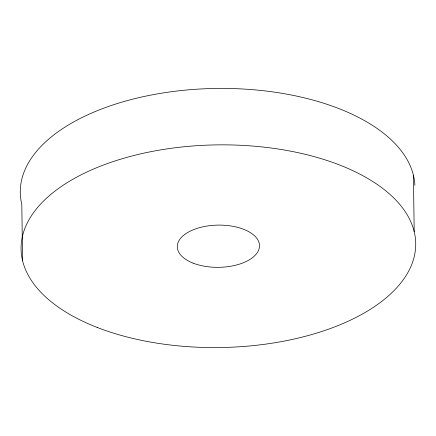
<?xml version="1.0" encoding="UTF-8"?>
<svg xmlns="http://www.w3.org/2000/svg" width="436" height="436" viewBox="0 0 436 436"><rect width="100%" height="100%" fill="white"/><g stroke="black" fill="none" stroke-linecap="round" stroke-linejoin="round"><path stroke-width="0.65" d="M413.41 175.223L414.2 231.658M22.59 260.777L21.8 204.342A197.339 101.343 -0.8 0 1 203.051 88.857A197.339 101.343 -0.8 0 1 414.876 185.365M97.212 327.447A197.339 101.343 -0.8 0 0 413.851 258.117A197.339 101.343 -0.8 0 0 144.12 153.085A197.339 101.343 -0.8 0 0 97.212 327.447M193.148 263.142A41.109 21.113 -0.8 0 0 259.115 248.7A41.109 21.113 -0.8 0 0 202.92 226.818A41.109 21.113 -0.8 0 0 193.148 263.142"/></g></svg>
